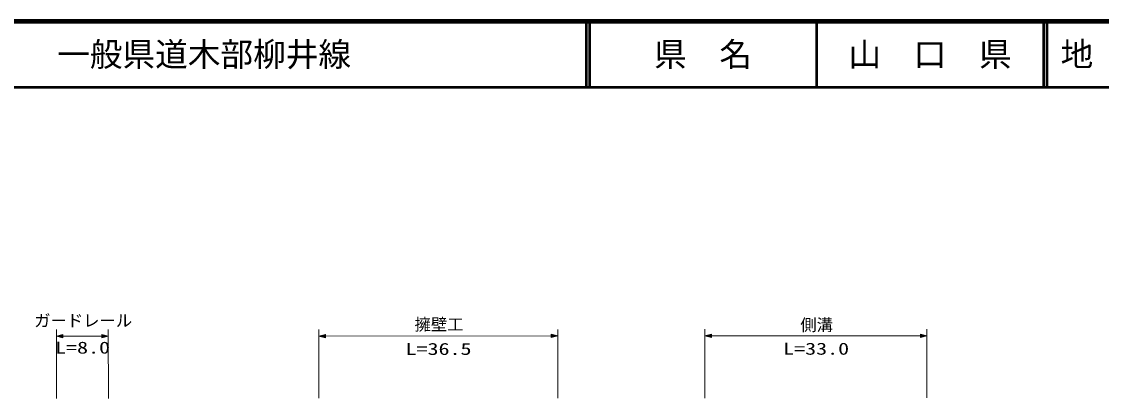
# Model space of a CAD drawing. Units: millimetres, scale not verified. Extents: x 40000 to 680000, y 20000 to 380000.
# Drawn here: x 211287 to 376625, y 322375 to 380000 of the extents above; entities that cross this region are included whole.
import ezdxf
from ezdxf.enums import TextEntityAlignment as Align

# ---------------------------------------------------------------- set-up
doc = ezdxf.new("R2010")
doc.units = ezdxf.units.MM
doc.header["$LTSCALE"] = 1000
for name, color, linetype, lineweight in [('M-STR-HTXT', 7, 'Continuous', 13), ('M-TTL', 2, 'Continuous', 140), ('M-TTL-LINE', 7, 'Continuous', 50)]:
    doc.layers.add(name, color=color, linetype=linetype, lineweight=lineweight)
doc.layers.add('M-TTL-TXT', color=7, linetype='Continuous')
doc.styles.add('ＭＳ ゴシック', font='')
doc.styles.get('ＭＳ ゴシック').set_extended_font_data('MS Gothic')

msp = doc.modelspace()

# ---------------------------------------------------------------- linework, layer by layer
at = {"layer": 'M-STR-HTXT'}
for p, q in [((216614, 332886), (216620, 322375)), ((224566, 332890), (224571, 322380)), ((256809, 322397), (256804, 332907)), ((293379, 322416), (293373, 332926)), ((315905, 322428), (315899, 332938)), ((349908, 322445), (349902, 332956)), ((224566, 331890), (216615, 331886)), ((256804, 331907), (293374, 331926)), ((315900, 331938), (349903, 331956))]:
    msp.add_line(p, q, dxfattribs=at)
for points in [[(216615, 331886), (217615, 331636), (217614, 332136)], [(216820, 331886), (217552, 332061), (217552, 331711)], [(216920, 331886), (217514, 332024), (217515, 331749)], [(217022, 331886), (217477, 331986), (217477, 331786)], [(217122, 331886), (217439, 331949), (217440, 331824)], [(224566, 331890), (223566, 332139), (223566, 331639)], [(224361, 331890), (223629, 331714), (223629, 332064)], [(224261, 331890), (223666, 331752), (223666, 332027)], [(224159, 331890), (223704, 331790), (223704, 331990)], [(224059, 331890), (223741, 331827), (223741, 331952)], [(256804, 331907), (257804, 331657), (257804, 332157)], [(257009, 331907), (257742, 332082), (257742, 331732)], [(257109, 331907), (257704, 332045), (257704, 331770)], [(257212, 331907), (257667, 332007), (257667, 331807)], [(257312, 331907), (257629, 331970), (257629, 331845)], [(293374, 331926), (292374, 332176), (292374, 331676)], [(293169, 331926), (292436, 331751), (292436, 332101)], [(293069, 331926), (292474, 331788), (292474, 332063)], [(292966, 331926), (292511, 331826), (292511, 332026)], [(292866, 331926), (292549, 331863), (292549, 331988)], [(315900, 331938), (316900, 331688), (316900, 332188)], [(316105, 331938), (316837, 332113), (316837, 331763)], [(316205, 331938), (316800, 332076), (316800, 331801)], [(316307, 331938), (316762, 332038), (316762, 331838)], [(316407, 331938), (316725, 332001), (316725, 331876)], [(349903, 331956), (348902, 332205), (348903, 331705)], [(349698, 331956), (348965, 331780), (348965, 332130)], [(349598, 331956), (349003, 331818), (349003, 332093)], [(349495, 331955), (349040, 331855), (349040, 332055)], [(349395, 331955), (349078, 331893), (349078, 332018)]]:
    msp.add_lwpolyline(points, close=True, dxfattribs=at)
for points in [[(216717, 331886), (217589, 332099), (217590, 331674), (216720, 331886)], [(217402, 331886), (217225, 331886), (217402, 331911), (217402, 331861), (217225, 331886)], [(224464, 331890), (223591, 331677), (223591, 332102), (224461, 331890)], [(223779, 331890), (223956, 331890), (223779, 331865), (223779, 331915), (223956, 331890)], [(256907, 331907), (257779, 332120), (257779, 331695), (256909, 331907)], [(257592, 331907), (257414, 331907), (257592, 331932), (257592, 331882), (257414, 331907)], [(293271, 331926), (292399, 331713), (292399, 332138), (293269, 331926)], [(292586, 331926), (292764, 331926), (292586, 331901), (292586, 331951), (292764, 331926)], [(316002, 331938), (316875, 332151), (316875, 331726), (316005, 331938)], [(316687, 331938), (316510, 331938), (316687, 331963), (316687, 331913), (316510, 331938)], [(349800, 331956), (348928, 331743), (348927, 332168), (349798, 331956)], [(349115, 331955), (349293, 331955), (349115, 331930), (349115, 331980), (349293, 331955)]]:
    msp.add_lwpolyline(points, dxfattribs=at)
at = {"layer": 'M-TTL'}
msp.add_line((680000, 380000), (40000, 380000), dxfattribs=at)
at = {"layer": 'M-TTL-LINE'}
for p, q in [((297750, 380000), (297750, 370000)), ((298250, 380000), (298250, 370000)), ((333000, 380000), (333000, 370000)), ((367750, 380000), (367750, 370000)), ((368250, 380000), (368250, 370000)), ((40000, 370000), (680000, 370000))]:
    msp.add_line(p, q, dxfattribs=at)

# ---------------------------------------------------------------- texts
at = {"layer": 'M-STR-HTXT', "style": 'ＭＳ ゴシック'}
for s, p in [('ガードレール', (213215, 332800)), ('擁壁工', (271464, 332215)), ('側溝', (330526, 332147))]:
    msp.add_text(s, height=1833, rotation=0.03, dxfattribs=at).set_placement(p, align=Align.BOTTOM_LEFT)
at = {"layer": 'M-STR-HTXT', "style": 'ＭＳ ゴシック', "width": 1.35}
for s, p in [('L=8.0', (216415, 328670)), ('L=36.5', (270080, 328472)), ('L=33.0', (327893, 328502))]:
    msp.add_text(s, height=1833, rotation=0.03, dxfattribs=at).set_placement(p, align=Align.BOTTOM_LEFT)
at = {"layer": 'M-TTL-TXT', "style": 'ＭＳ ゴシック'}
for s, p in [('一般県道木部柳井線', (216734, 375000)), ('地 名', (370380, 375000))]:
    msp.add_text(s, height=3666, dxfattribs=at).set_placement(p, align=Align.MIDDLE_LEFT)
for s, p in [('県\u3000名', (315625, 375000)), ('山\u3000口\u3000県', (350375, 375000))]:
    msp.add_text(s, height=3666, dxfattribs=at).set_placement(p, align=Align.MIDDLE_CENTER)

doc.saveas('drawing.dxf')
